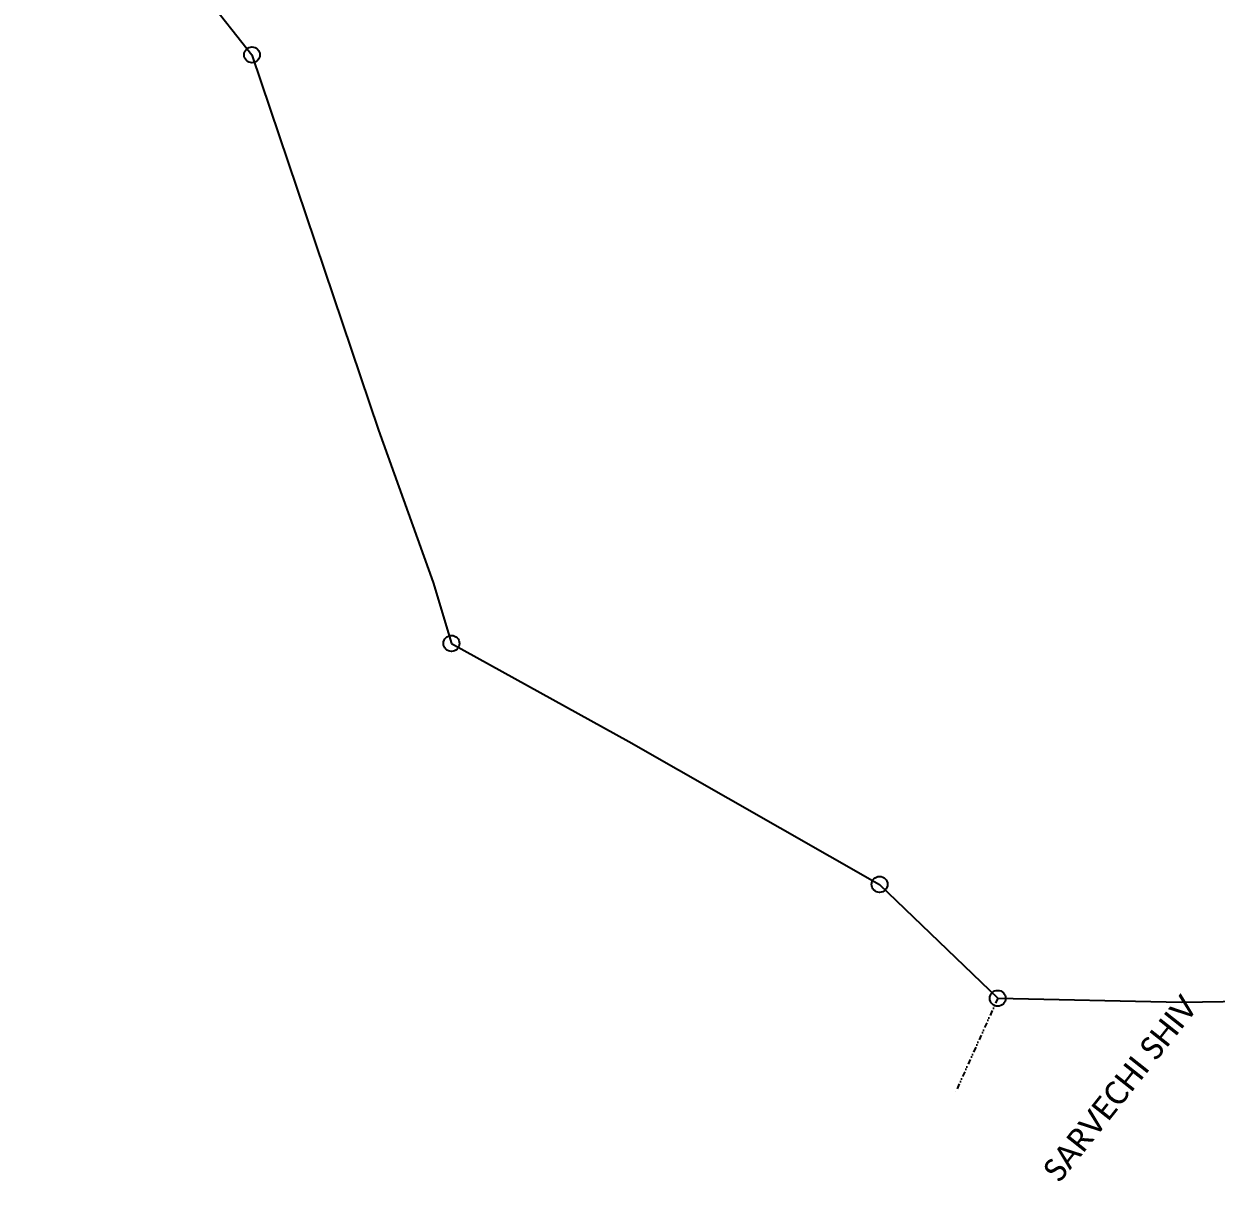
# Model space of a CAD drawing. Header units: metres. Extents: x 279314 to 283106, y 2040531 to 2045723.
# Drawn here: x 280118 to 281247, y 2040531 to 2041627 of the extents above; entities that cross this region are included whole.
import ezdxf

# ---------------------------------------------------------------- set-up
doc = ezdxf.new("R2010")
doc.units = ezdxf.units.M
doc.header["$MEASUREMENT"] = 0
doc.linetypes.add('DIVIDE', pattern=[1.25, 0.5, -0.25, 0, -0.25, 0, -0.25])
for name, color, linetype in [('TEXT_MAPOUT', 7, 'Continuous'), ('V_BOUND_LINE', 7, 'Continuous'), ('V_DIVIDE_LINE', 7, 'DIVIDE')]:
    doc.layers.add(name, color=color, linetype=linetype)
doc.styles.add('Legend', font='calibri.ttf')

msp = doc.modelspace()

# ---------------------------------------------------------------- linework, layer by layer
for centre in [(280334.2, 2041597.8), (280523.1, 2041040.4), (280928.6, 2040812.2), (281040.5, 2040704.3)]:
    msp.add_circle(centre, 7.53)
at = {"layer": 'V_BOUND_LINE'}
for p, q in [((280118.1, 2041870.9), (280334.2, 2041597.8)), ((280334.2, 2041597.8), (280454, 2041242.5)), ((280454, 2041242.5), (280505.9, 2041098)), ((280505.9, 2041098), (280505.9, 2041098)), ((280505.9, 2041098), (280523.1, 2041040.4)), ((280523.1, 2041040.4), (280691.2, 2040947.4)), ((280691.2, 2040947.4), (280928.6, 2040812.2)), ((280928.6, 2040812.2), (281040.5, 2040704.3)), ((281040.5, 2040704.3), (281214.7, 2040700.8)), ((281214.7, 2040700.8), (281337, 2040702.2))]:
    msp.add_line(p, q, dxfattribs=at)
at = {"layer": 'V_DIVIDE_LINE', "ltscale": 10}
msp.add_line((281040.5, 2040704.3), (281000.8, 2040616), dxfattribs=at)

# ---------------------------------------------------------------- texts
at = {"layer": 'TEXT_MAPOUT', "style": 'Legend'}
msp.add_text('SARVECHI SHIV', height=22.119, rotation=51.6091, dxfattribs=at).set_placement((281099, 2040528.8))

doc.saveas('drawing.dxf')
